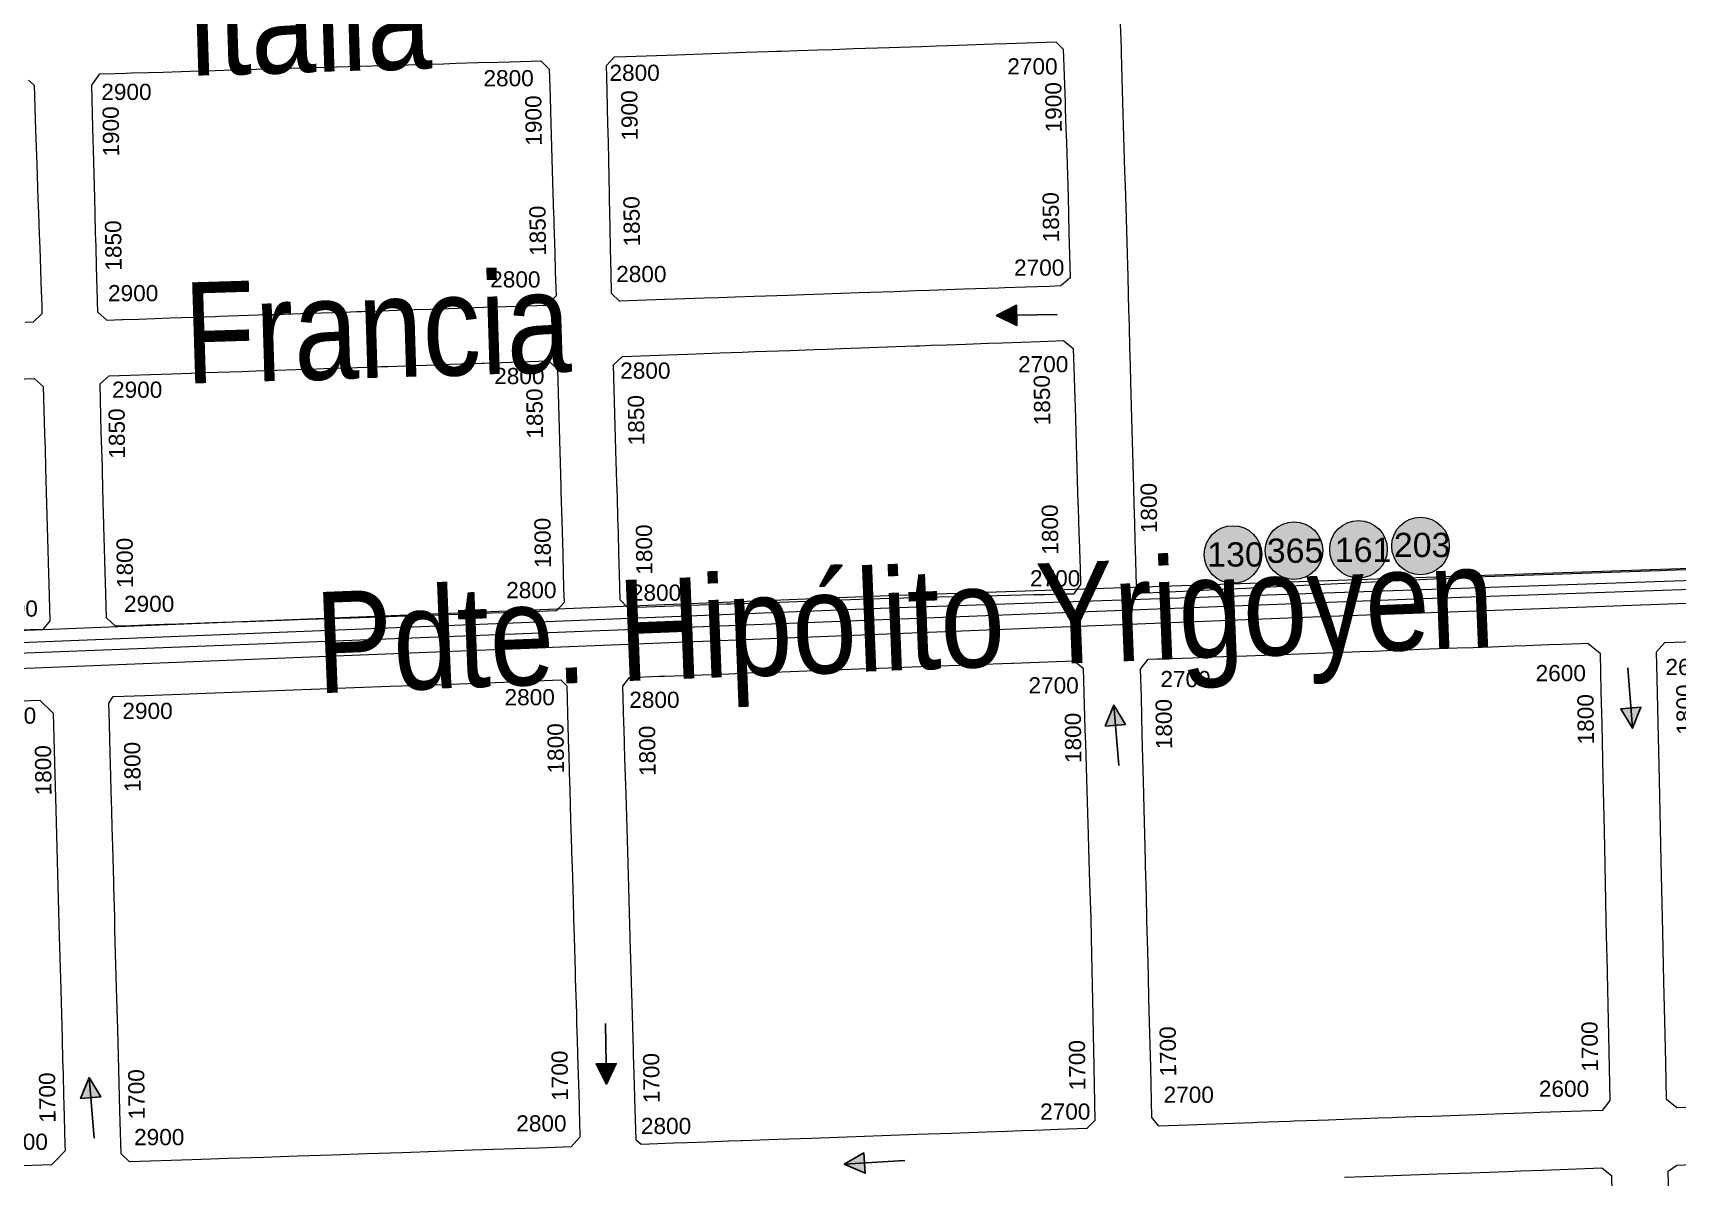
# Model space of a CAD drawing. Header units: millimetres. Extents: x 11558 to 23675, y 49449 to 61482.
# Drawn here: x 17866.2 to 18272.4, y 55278.3 to 55561.1 of the extents above; entities that cross this region are included whole.
import ezdxf

# ---------------------------------------------------------------- set-up
doc = ezdxf.new("R2010")
doc.units = ezdxf.units.MM
for name, color, linetype in [('0. plano base - nombres calles', 22, 'Continuous'), ('0. Plano Base - PLANO', 254, 'Continuous'), ('0. Plano base - sentido calles', 253, 'Continuous'), ('7. puesta en valor CC la lucila', 212, 'Continuous'), ('numeración', 7, 'Continuous')]:
    doc.layers.add(name, color=color, linetype=linetype)
for name, color, linetype, true_color in [('Linea 130 REGRESO', 7, 'Continuous', 0x7a5c00), ('Linea 161 ida', 7, 'Continuous', 0xd16b6b), ('Linea 19 Estación Carapachay', 7, 'Continuous', 0xa80000), ('Linea 203 IDA', 7, 'Continuous', 0xc2c200), ('Linea 365 IDA', 7, 'Continuous', 0xdb6e00)]:
    doc.layers.add(name, color=color, linetype=linetype, true_color=true_color)
doc.layers.get('7. puesta en valor CC la lucila').off()
doc.styles.get("Standard").update_dxf_attribs({"font": 'arial.ttf'})

# ---------------------------------------------------------------- blocks, each defined once
blk = doc.blocks.new('MANZANAS')
at = {"layer": '0. Plano Base - PLANO', "color": 0, "linetype": 'Continuous', "lineweight": 5}
for points in [[(5637862.73, 6178785.08), (5637816.35, 6178758.85), (5637814.92, 6178758.04), (5637812.54, 6178756.69), (5637775.13, 6178735.53), (5637766.14, 6178730.3), (5637738.43, 6178714.15), (5637728.32, 6178708.26), (5637726.2, 6178707.03), (5637722.38, 6178704.8), (5637722.06, 6178704.62), (5637714.33, 6178700.12), (5637704.68, 6178694.5), (5637703.98, 6178694.63), (5637703.87, 6178694.65), (5637703.81, 6178694.67), (5637701.75, 6178695.15), (5637697.42, 6178702.96), (5637696.36, 6178704.86), (5637694.23, 6178708.7), (5637692.03, 6178712.67), (5637690.03, 6178716.27), (5637685.82, 6178723.86), (5637681.71, 6178731.26), (5637678.81, 6178736.5), (5637677.43, 6178738.98), (5637675.37, 6178742.69), (5637673.18, 6178746.64), (5637670.77, 6178750.97), (5637669.44, 6178753.38), (5637668.82, 6178754.49), (5637664.74, 6178761.84), (5637660.56, 6178769.37), (5637656.35, 6178776.94), (5637653.74, 6178781.61), (5637652.05, 6178784.64), (5637647.87, 6178792.13), (5637643.72, 6178799.56), (5637639.42, 6178807.28), (5637637.63, 6178810.49), (5637635.86, 6178813.67), (5637635.47, 6178814.36), (5637631, 6178822.39)], [(5637890.88, 6178648.5), (5637879.73, 6178642.15), (5637876.54, 6178642.77), (5637872.14, 6178650.79), (5637867.18, 6178659.83), (5637862.55, 6178668.28), (5637856.66, 6178679.03), (5637848.21, 6178694.43), (5637844.34, 6178701.5), (5637838.59, 6178711.99), (5637833.49, 6178721.28), (5637828.27, 6178730.8), (5637826.5, 6178734.03), (5637823.32, 6178739.83), (5637824.12, 6178742.79), (5637838.98, 6178751.2)], [(5637934.11, 6178542.89), (5637930.74, 6178544.04), (5637926.78, 6178551.23), (5637923.4, 6178557.36), (5637921.62, 6178560.59), (5637917.58, 6178567.94), (5637913.51, 6178575.34), (5637909.9, 6178581.93), (5637909.27, 6178583.08), (5637906.44, 6178588.25), (5637905.98, 6178589.08), (5637905.1, 6178590.68), (5637903.45, 6178593.69), (5637900.96, 6178598.22), (5637896.86, 6178605.72), (5637895.12, 6178608.88), (5637892.59, 6178613.49), (5637891.02, 6178616.36), (5637887.42, 6178622.92), (5637886.69, 6178624.25), (5637885.05, 6178627.24), (5637886.26, 6178629.56), (5637893.17, 6178633.49)], [(5637401.25, 6178679.79), (5637403.06, 6178679.26), (5637408.49, 6178669.62), (5637412.64, 6178662.27), (5637415.44, 6178657.31), (5637416.9, 6178654.72), (5637418.6, 6178651.69), (5637421.14, 6178647.2), (5637422.84, 6178644.19), (5637425.41, 6178639.63), (5637426.98, 6178636.84), (5637428.97, 6178633.32), (5637429.9, 6178631.67), (5637430.8, 6178630.06), (5637429.88, 6178627.23), (5637428.12, 6178626.24)], [(5637814.78, 6178589.02), (5637823.24, 6178593.8), (5637834.75, 6178600.32), (5637841.99, 6178604.41), (5637849.83, 6178608.86), (5637852.74, 6178610.51), (5637857.33, 6178613.12), (5637857.49, 6178613.21), (5637870.12, 6178620.39), (5637873.15, 6178619.82), (5637878.81, 6178609.51)], [(5637426.7, 6178609.43), (5637436.5, 6178614.96), (5637439.42, 6178614.23), (5637445.11, 6178603.99), (5637446.9, 6178600.78), (5637449.27, 6178596.51), (5637453.51, 6178588.89), (5637457.69, 6178581.37), (5637461.93, 6178573.73), (5637463.12, 6178571.6), (5637467.58, 6178563.58), (5637466.97, 6178560.87), (5637461.64, 6178557.89)], [(5637462.31, 6178538.23), (5637474.4, 6178545.06), (5637474.76, 6178544.95), (5637478.44, 6178543.85), (5637478.8, 6178543.74), (5637486.2, 6178530.4), (5637490.34, 6178522.94), (5637494.97, 6178514.59), (5637499.58, 6178506.27), (5637505.56, 6178495.48), (5637511.99, 6178483.9), (5637516.34, 6178476.05), (5637517.89, 6178473.26), (5637520.37, 6178468.78), (5637522.11, 6178465.64), (5637522.19, 6178465.49), (5637524.55, 6178461.25), (5637527.18, 6178456.51), (5637528.88, 6178453.44), (5637530.58, 6178450.37), (5637531.28, 6178449.11), (5637530.22, 6178445.54), (5637529.92, 6178444.5), (5637523.67, 6178440.96)]]:
    blk.add_lwpolyline(points, dxfattribs=at)
for points in [[(5637563.78, 6178702.98), (5637555.99, 6178698.59), (5637553.39, 6178699.33), (5637550.92, 6178703.85), (5637549.47, 6178706.51), (5637548.08, 6178709.06), (5637545.64, 6178713.54), (5637543.84, 6178716.84), (5637542.15, 6178719.94), (5637541.52, 6178721.09), (5637539.64, 6178724.53), (5637535.46, 6178732.2), (5637533.27, 6178736.16), (5637531.45, 6178739.48), (5637531.22, 6178739.9), (5637527.61, 6178746.41), (5637526.31, 6178748.75), (5637526.33, 6178748.82), (5637527.1, 6178751.64), (5637529.57, 6178753.04), (5637540.43, 6178759.15), (5637547.98, 6178763.41), (5637555.31, 6178767.61), (5637560.18, 6178770.31), (5637561.92, 6178771.28), (5637562.61, 6178771.66), (5637563.06, 6178771.91), (5637566.58, 6178773.89), (5637570.81, 6178776.27), (5637573.97, 6178778.06), (5637578.61, 6178780.68), (5637586.23, 6178784.97), (5637593.21, 6178788.9), (5637596.41, 6178790.71), (5637601.17, 6178793.39), (5637608.64, 6178797.62), (5637611.53, 6178799.24), (5637622.1, 6178805.19), (5637624.56, 6178804.44), (5637629.95, 6178794.87), (5637630.95, 6178793.1), (5637631.83, 6178791.54), (5637634.26, 6178787.23), (5637635.91, 6178784.3), (5637638.56, 6178779.61), (5637642.48, 6178772.59), (5637646.68, 6178764.95), (5637652.14, 6178755.02), (5637651.59, 6178753.63), (5637651.01, 6178752.19), (5637648.55, 6178750.8), (5637643.48, 6178747.94), (5637638.95, 6178745.39), (5637637.68, 6178744.67), (5637630.14, 6178740.42), (5637622.66, 6178736.2), (5637619.71, 6178734.53), (5637615.13, 6178731.95), (5637607.57, 6178727.69), (5637599.9, 6178723.36), (5637595.74, 6178721.01), (5637592.29, 6178719.07), (5637585.01, 6178714.96), (5637580.9, 6178712.64), (5637577.43, 6178710.68), (5637574.3, 6178708.92), (5637570.15, 6178706.58), (5637570.06, 6178706.53)], [(5637449.06, 6178637.81), (5637445.88, 6178636.01), (5637442.86, 6178636.79), (5637441.56, 6178639.14), (5637441.38, 6178639.45), (5637437.43, 6178646.59), (5637435.01, 6178650.97), (5637433.4, 6178653.86), (5637431.04, 6178658.12), (5637429.24, 6178661.38), (5637424.86, 6178669.28), (5637420.81, 6178676.6), (5637415.69, 6178685.84), (5637416.18, 6178689.25), (5637419.57, 6178691.14), (5637421.78, 6178692.37), (5637423.03, 6178693.07), (5637426.64, 6178695.09), (5637429.88, 6178696.89), (5637437.65, 6178701.23), (5637441.09, 6178703.15), (5637444.79, 6178705.21), (5637452.49, 6178709.51), (5637459.85, 6178713.61), (5637467.32, 6178717.78), (5637474.97, 6178722.05), (5637479.74, 6178724.71), (5637482.76, 6178726.4), (5637486.17, 6178728.3), (5637490.33, 6178730.62), (5637493.13, 6178732.18), (5637497.94, 6178734.87), (5637502.16, 6178737.22), (5637504.76, 6178738.67), (5637511.35, 6178742.34), (5637514.18, 6178741.45), (5637517.51, 6178735.48), (5637519.21, 6178732.42), (5637523.55, 6178724.66), (5637527.78, 6178717.09), (5637531.73, 6178710.02), (5637532.14, 6178709.27), (5637532.89, 6178707.93), (5637536.27, 6178701.88), (5637538.61, 6178697.69), (5637541.48, 6178692.55), (5637540.67, 6178689.43), (5637531.73, 6178684.39), (5637527.03, 6178681.74), (5637515.54, 6178675.27), (5637512.03, 6178673.29), (5637504.79, 6178669.21), (5637500.73, 6178666.92), (5637499.67, 6178666.32), (5637496.91, 6178664.77), (5637489.55, 6178660.62), (5637482.16, 6178656.46), (5637481.07, 6178655.84), (5637478.4, 6178654.34), (5637474.21, 6178651.98), (5637472.01, 6178650.74), (5637469.99, 6178649.6), (5637469.16, 6178649.13), (5637466.94, 6178647.88), (5637459.45, 6178643.66), (5637452.73, 6178639.87), (5637449.35, 6178637.97)], [(5637598.64, 6178635.63), (5637592.79, 6178632.33), (5637590.23, 6178633.17), (5637587.13, 6178638.74), (5637584.65, 6178643.18), (5637582.17, 6178647.64), (5637580.35, 6178650.91), (5637577.9, 6178655.31), (5637576.11, 6178658.51), (5637572.26, 6178665.42), (5637561.95, 6178683.92), (5637562.98, 6178686.82), (5637572.76, 6178692.36), (5637576.94, 6178694.73), (5637583.99, 6178698.72), (5637588.68, 6178701.37), (5637591.42, 6178702.93), (5637599.08, 6178707.26), (5637604.21, 6178710.16), (5637606.86, 6178711.66), (5637610.03, 6178713.46), (5637614.25, 6178715.85), (5637621.76, 6178720.1), (5637625.91, 6178722.45), (5637626.87, 6178722.99), (5637629.35, 6178724.4), (5637632.74, 6178726.31), (5637636.77, 6178728.59), (5637641.74, 6178731.41), (5637644.62, 6178733.04), (5637652.8, 6178737.66), (5637657.88, 6178740.54), (5637660.86, 6178739.91), (5637664.35, 6178733.68), (5637665.72, 6178731.22), (5637666.84, 6178729.22), (5637669.26, 6178724.9), (5637671.03, 6178721.73), (5637675.33, 6178714.05), (5637676.85, 6178711.32), (5637679.49, 6178706.6), (5637680.04, 6178705.62), (5637680.32, 6178705.12), (5637680.46, 6178704.87), (5637681.34, 6178703.3), (5637683.46, 6178699.51), (5637683.72, 6178699.04), (5637685.15, 6178696.48), (5637687.48, 6178692.33), (5637689.17, 6178689.3), (5637689.37, 6178688.93), (5637689, 6178686.65), (5637688.91, 6178686.08), (5637688.65, 6178685.93), (5637686.17, 6178684.57), (5637682.62, 6178682.62), (5637681.53, 6178682.02), (5637680.34, 6178681.36), (5637675.04, 6178678.44), (5637675.01, 6178678.43), (5637667.24, 6178674.15), (5637663.08, 6178671.86), (5637659.83, 6178670.07), (5637656.75, 6178668.37), (5637652.11, 6178665.82), (5637644.58, 6178661.57), (5637636.81, 6178657.18), (5637633, 6178655.03), (5637629.29, 6178652.94), (5637621.76, 6178648.68), (5637620.72, 6178648.1), (5637614.99, 6178644.86), (5637613.9, 6178644.25), (5637606.43, 6178640.03)], [(5637774.47, 6178582.63), (5637768.23, 6178579.11), (5637765.77, 6178580.18), (5637759.8, 6178591), (5637757.06, 6178595.97), (5637753.05, 6178603.23), (5637751.51, 6178606.02), (5637748.9, 6178610.74), (5637745.86, 6178616.26), (5637742.23, 6178622.84), (5637741.66, 6178623.87), (5637737.75, 6178630.95), (5637737.23, 6178631.91), (5637733.41, 6178638.82), (5637728.94, 6178646.92), (5637725.49, 6178653.17), (5637724.33, 6178655.27), (5637720.02, 6178663.09), (5637715.53, 6178671.22), (5637712.21, 6178677.24), (5637712.75, 6178680.29), (5637714.61, 6178681.34), (5637715.49, 6178681.84), (5637722.23, 6178685.66), (5637726.48, 6178688.08), (5637733.85, 6178692.25), (5637741.45, 6178696.56), (5637748.9, 6178700.79), (5637756.62, 6178705.16), (5637758.27, 6178706.1), (5637761.31, 6178707.82), (5637764.03, 6178709.36), (5637768.54, 6178711.92), (5637771.24, 6178713.45), (5637779.2, 6178717.96), (5637782.64, 6178719.91), (5637786.58, 6178722.15), (5637791.36, 6178724.85), (5637794.02, 6178726.36), (5637797.28, 6178728.21), (5637798.92, 6178729.14), (5637801.79, 6178730.77), (5637805.8, 6178733.04), (5637807.27, 6178733.87), (5637811.13, 6178733.11), (5637813.36, 6178729.01), (5637815.6, 6178724.91), (5637815.66, 6178724.8), (5637819.57, 6178717.67), (5637825.87, 6178706.16), (5637832.21, 6178694.58), (5637836.26, 6178687.17), (5637840.55, 6178679.35), (5637842.88, 6178675.09), (5637844.64, 6178671.88), (5637848.77, 6178664.33), (5637849.11, 6178663.7), (5637852.9, 6178656.78), (5637858.36, 6178646.82), (5637864.23, 6178636.1), (5637863.68, 6178633.07), (5637850.29, 6178625.5), (5637848.87, 6178624.69), (5637842.45, 6178621.07), (5637834.8, 6178616.74), (5637827.05, 6178612.36), (5637823.32, 6178610.25), (5637819.54, 6178608.11), (5637818.5, 6178607.52), (5637815.38, 6178605.76), (5637812.03, 6178603.87), (5637809.72, 6178602.56), (5637804.73, 6178599.74), (5637800.02, 6178597.08), (5637797.29, 6178595.54), (5637796.44, 6178595.05), (5637789.39, 6178591.07), (5637788.56, 6178590.6), (5637782.22, 6178587.01), (5637780.42, 6178586)], [(5637485.86, 6178571.73), (5637482.53, 6178569.86), (5637479.62, 6178570.69), (5637475.29, 6178578.49), (5637474.16, 6178580.53), (5637471.23, 6178585.82), (5637470.02, 6178587.99), (5637467.01, 6178593.41), (5637465.73, 6178595.72), (5637462.11, 6178602.24), (5637461.53, 6178603.3), (5637457.29, 6178610.92), (5637451.52, 6178621.33), (5637452.64, 6178624.07), (5637466.06, 6178631.63), (5637470.25, 6178634), (5637473.44, 6178635.8), (5637481.21, 6178640.18), (5637484.3, 6178641.92), (5637487.64, 6178643.81), (5637488.72, 6178644.41), (5637492.86, 6178646.75), (5637495.88, 6178648.45), (5637498.92, 6178650.17), (5637503.68, 6178652.85), (5637508.41, 6178655.52), (5637511.26, 6178657.13), (5637512.68, 6178657.92), (5637518.3, 6178661.09), (5637518.78, 6178661.36), (5637523.07, 6178663.79), (5637526.07, 6178665.48), (5637532.89, 6178669.32), (5637533.35, 6178669.58), (5637541.05, 6178673.93), (5637547.23, 6178677.41), (5637550.18, 6178676.61), (5637555.88, 6178666.35), (5637560.11, 6178658.73), (5637561.42, 6178656.37), (5637564.27, 6178651.25), (5637564.89, 6178650.12), (5637568.41, 6178643.8), (5637572.31, 6178636.77), (5637572.54, 6178636.36), (5637576.46, 6178629.31), (5637578.2, 6178626.18), (5637577.52, 6178623.48), (5637570.05, 6178619.26), (5637568.67, 6178618.49), (5637563.57, 6178615.61), (5637556.35, 6178611.53), (5637552.01, 6178609.08), (5637548.75, 6178607.24), (5637541.26, 6178603.01), (5637533.21, 6178598.47), (5637526.24, 6178594.53), (5637521.77, 6178592.01), (5637518.28, 6178590.04), (5637510.99, 6178585.92), (5637510, 6178585.36), (5637503.47, 6178581.68), (5637496.12, 6178577.52), (5637493.09, 6178575.82), (5637489.09, 6178573.56), (5637486.09, 6178571.87)], [(5637660.45, 6178518.16), (5637656.86, 6178516.13), (5637655.23, 6178516.51), (5637651.51, 6178523.19), (5637647.26, 6178530.82), (5637644.98, 6178534.92), (5637644.39, 6178535.97), (5637643.03, 6178538.41), (5637638.82, 6178545.96), (5637636.32, 6178550.45), (5637634.74, 6178553.29), (5637632.24, 6178557.77), (5637631.02, 6178559.97), (5637630.81, 6178560.34), (5637626.35, 6178568.35), (5637621.86, 6178576.41), (5637617.76, 6178583.77), (5637613.65, 6178591.14), (5637609.34, 6178598.88), (5637605.73, 6178605.35), (5637605.08, 6178606.52), (5637600.62, 6178614.52), (5637601.1, 6178617.24), (5637607.47, 6178620.85), (5637608.62, 6178621.51), (5637614.75, 6178624.99), (5637622.44, 6178629.35), (5637626.62, 6178631.73), (5637630.08, 6178633.69), (5637637.45, 6178637.88), (5637641.02, 6178639.9), (5637644.89, 6178642.1), (5637652.31, 6178646.32), (5637656.74, 6178648.83), (5637659.95, 6178650.65), (5637667.47, 6178654.92), (5637671.97, 6178657.48), (5637675.07, 6178659.24), (5637683.35, 6178663.94), (5637683.59, 6178664.08), (5637690.98, 6178668.27), (5637696.69, 6178671.51), (5637699.45, 6178670.91), (5637706.86, 6178657.7), (5637708.6, 6178654.58), (5637712.83, 6178647), (5637716.94, 6178639.64), (5637719.53, 6178635.02), (5637721.21, 6178632.01), (5637725.38, 6178624.55), (5637729.7, 6178616.81), (5637733.91, 6178609.1), (5637741.22, 6178595.72), (5637743.49, 6178591.57), (5637745.21, 6178588.41), (5637753.62, 6178573.03), (5637752.76, 6178570.36), (5637746.53, 6178566.83), (5637743.39, 6178565.06), (5637741.42, 6178563.94), (5637738.94, 6178562.54), (5637735.53, 6178560.61), (5637731.18, 6178558.16), (5637723.61, 6178553.87), (5637716.24, 6178549.71), (5637708.7, 6178545.44), (5637701.14, 6178541.17), (5637693.57, 6178536.89), (5637686.27, 6178532.76), (5637678.62, 6178528.43), (5637678.43, 6178528.33), (5637675.68, 6178526.77), (5637671, 6178524.12), (5637666.71, 6178521.7), (5637663.82, 6178520.07)], [(5637560.1, 6178461.57), (5637546.65, 6178453.99), (5637543.92, 6178454.8), (5637538.73, 6178464.15), (5637533.77, 6178473.09), (5637528.97, 6178481.75), (5637524.04, 6178490.64), (5637519.88, 6178498.12), (5637516.94, 6178503.43), (5637515.49, 6178506.05), (5637511.94, 6178512.45), (5637511.28, 6178513.63), (5637507.02, 6178521.3), (5637504.74, 6178525.41), (5637502.75, 6178529), (5637500.38, 6178533.27), (5637498.6, 6178536.48), (5637495.85, 6178541.44), (5637494.26, 6178544.3), (5637492.22, 6178547.98), (5637489.84, 6178552.27), (5637490.05, 6178554.18), (5637496.86, 6178558.05), (5637504.54, 6178562.41), (5637511.9, 6178566.59), (5637519.48, 6178570.89), (5637526.95, 6178575.14), (5637534.51, 6178579.43), (5637541.95, 6178583.65), (5637549.6, 6178588), (5637557.02, 6178592.2), (5637562.84, 6178595.51), (5637564.51, 6178596.46), (5637572.18, 6178600.82), (5637586.28, 6178608.82), (5637588.28, 6178608.22), (5637593.19, 6178599.41), (5637595.99, 6178594.39), (5637596.43, 6178593.59), (5637598.76, 6178589.41), (5637600.75, 6178585.85), (5637604.39, 6178579.3), (5637607.91, 6178573), (5637608.35, 6178572.2), (5637610.05, 6178569.16), (5637614.1, 6178561.88), (5637616.34, 6178557.87), (5637618.52, 6178553.95), (5637622.63, 6178546.56), (5637623.51, 6178545), (5637627.73, 6178537.43), (5637628.97, 6178535.19), (5637630.8, 6178531.91), (5637632.73, 6178528.45), (5637637.39, 6178520.09), (5637638.82, 6178517.51), (5637639.54, 6178516.23), (5637640.57, 6178514.37), (5637642.58, 6178510.77), (5637641.78, 6178507.61), (5637634.89, 6178503.71), (5637631.89, 6178502.01), (5637620.52, 6178495.6), (5637612.96, 6178491.34), (5637605.36, 6178487.06), (5637597.88, 6178482.85), (5637590.28, 6178478.57), (5637582.83, 6178474.37), (5637575.51, 6178470.25), (5637567.87, 6178465.94), (5637564.11, 6178463.82)]]:
    blk.add_lwpolyline(points, close=True, dxfattribs=at)
blk = doc.blocks.new('365')
at = {"layer": 'Linea 365 IDA', "lineweight": 211, "true_color": 0xededed}
h = blk.add_hatch(color=7, dxfattribs=at)
h.dxf.hatch_style = 1
edge = h.paths.add_edge_path()
edge.add_arc((0, 0), 7.11, 0, 360)
at = {"layer": 'Linea 365 IDA', "lineweight": 9}
blk.add_circle((0, 0), 7.11, dxfattribs=at)
at = {"layer": 'Linea 365 IDA', "lineweight": 15, "insert": (-6.72, 2.99), "char_height": 6, "attachment_point": 1}
blk.add_mtext_dynamic_manual_height_columns('365', width=9.9737, gutter_width=12.5, heights=[0], dxfattribs=at)
blk = doc.blocks.new('130 vuelta')
at = {"layer": 'Linea 130 REGRESO', "lineweight": 211, "true_color": 0xededed}
h = blk.add_hatch(color=7, dxfattribs=at)
h.dxf.hatch_style = 1
edge = h.paths.add_edge_path()
edge.add_arc((0, 0), 7.11, 0, 360)
at = {"layer": 'Linea 130 REGRESO', "lineweight": 9}
blk.add_circle((0, 0), 7.11, dxfattribs=at)
at = {"layer": 'Linea 130 REGRESO', "lineweight": 211, "insert": (-6.36, 3.02), "char_height": 6, "attachment_point": 1}
blk.add_mtext_dynamic_manual_height_columns('130', width=7.0238, gutter_width=12.5, heights=[0], dxfattribs=at)
blk = doc.blocks.new('161 ida')
at = {"layer": 'Linea 161 ida', "lineweight": 211, "true_color": 0xededed}
h = blk.add_hatch(color=7, dxfattribs=at)
h.dxf.hatch_style = 1
edge = h.paths.add_edge_path()
edge.add_arc((0, 0), 7.11, 0, 360)
at = {"layer": 'Linea 161 ida', "lineweight": 9}
blk.add_circle((0, 0), 7.11, dxfattribs=at)
at = {"layer": 'Linea 161 ida', "lineweight": 15, "insert": (-5.85, 2.85), "char_height": 6, "attachment_point": 1}
blk.add_mtext_dynamic_manual_height_columns('161', width=16.4579, gutter_width=12.5, heights=[0], dxfattribs=at)
blk = doc.blocks.new('203 ida')
at = {"layer": 'Linea 203 IDA', "lineweight": 211, "true_color": 0xededed}
h = blk.add_hatch(color=7, dxfattribs=at)
h.dxf.hatch_style = 1
edge = h.paths.add_edge_path()
edge.add_arc((0, 0), 7.11, 0, 360)
at = {"layer": 'Linea 203 IDA', "lineweight": 9}
blk.add_circle((0, 0), 7.11, dxfattribs=at)
at = {"layer": 'Linea 203 IDA', "lineweight": 15, "insert": (-6.59, 3.28), "char_height": 6, "attachment_point": 1}
blk.add_mtext_dynamic_manual_height_columns('203', width=16.4579, gutter_width=12.5, heights=[0], dxfattribs=at)

msp = doc.modelspace()

# ---------------------------------------------------------------- hatches: boundary and pattern name
at = {"layer": '0. Plano base - sentido calles', "linetype": 'Continuous', "lineweight": 25, "ltscale": 2, "true_color": 0x1a1a1a}
h = msp.add_hatch(color=250, dxfattribs=at)
h.dxf.hatch_style = 1
h.paths.add_polyline_path([(18104.25, 55491.19), (18109.29, 55488.77), (18109.25, 55491.27)])
h.paths.add_polyline_path([(18104.25, 55491.19), (18109.25, 55491.27), (18109.2, 55493.77)])
h = msp.add_hatch(color=250, dxfattribs=at)
h.dxf.hatch_style = 1
h.paths.add_polyline_path([(18133.2, 55394.93), (18131.12, 55389.74), (18133.61, 55389.94)])
h.paths.add_polyline_path([(18133.2, 55394.93), (18133.61, 55389.94), (18136.1, 55390.15)])
h = msp.add_hatch(color=250, dxfattribs=at)
h.dxf.hatch_style = 1
h.paths.add_polyline_path([(18261.34, 55389.22), (18263.46, 55394.39), (18260.96, 55394.2)])
h.paths.add_polyline_path([(18261.34, 55389.22), (18260.96, 55394.2), (18258.47, 55394.01)])
h = msp.add_hatch(color=250, dxfattribs=at)
h.dxf.hatch_style = 1
h.paths.add_polyline_path([(18007.88, 55301.28), (18010.3, 55306.32), (18007.8, 55306.28)])
h.paths.add_polyline_path([(18007.88, 55301.28), (18007.8, 55306.28), (18005.31, 55306.24)])
h = msp.add_hatch(color=250, dxfattribs=at)
h.dxf.hatch_style = 1
h.paths.add_polyline_path([(17880.04, 55302.86), (17877.96, 55297.67), (17880.45, 55297.88)])
h.paths.add_polyline_path([(17880.04, 55302.86), (17880.45, 55297.88), (17882.94, 55298.08)])
h = msp.add_hatch(color=250, dxfattribs=at)
h.dxf.hatch_style = 1
h.paths.add_polyline_path([(18066.61, 55281.44), (18071.75, 55279.25), (18071.6, 55281.74)])
h.paths.add_polyline_path([(18066.61, 55281.44), (18071.6, 55281.74), (18071.45, 55284.24)])

# ---------------------------------------------------------------- linework, layer by layer
at = {"layer": '0. Plano base - sentido calles', "color": 250, "linetype": 'Continuous', "lineweight": 25, "ltscale": 2, "true_color": 0x1a1a1a}
for points in [[(18119.24, 55491.44), (18104.25, 55491.19), (18109.2, 55493.77), (18109.29, 55488.77), (18104.25, 55491.19)], [(18260.21, 55404.17), (18261.34, 55389.22), (18258.47, 55394.01), (18263.46, 55394.39), (18261.34, 55389.22)], [(18134.43, 55379.98), (18133.2, 55394.93), (18136.1, 55390.15), (18131.12, 55389.74), (18133.2, 55394.93)], [(18007.65, 55316.28), (18007.88, 55301.28), (18005.31, 55306.24), (18010.3, 55306.32), (18007.88, 55301.28)], [(17881.27, 55287.91), (17880.04, 55302.86), (17882.94, 55298.08), (17877.96, 55297.67), (17880.04, 55302.86)], [(18081.58, 55282.35), (18066.61, 55281.44), (18071.45, 55284.24), (18071.75, 55279.25), (18066.61, 55281.44)]]:
    msp.add_lwpolyline(points, dxfattribs=at)
at = {"layer": 'Linea 130 REGRESO', "lineweight": 15}
msp.add_lwpolyline([(18621.89, 55435.53), (18209.58, 55421.21), (17646.36, 55399.29), (17623.17, 55398.27), (17081.91, 55380.14), (16996.68, 55514.27), (16946.49, 55591.19), (16897.41, 55666.29), (16873.68, 55723.38), (16834.77, 55820.04), (16772.42, 55963.61), (16766.11, 56071.52)], dxfattribs=at)
at = {"layer": 'Linea 161 ida', "lineweight": 15}
msp.add_lwpolyline([(16504.39, 55350.09), (16762.29, 55364.74), (17062.45, 55378.79), (17084.77, 55376.27), (17515.13, 55391.58), (17623.42, 55395.64), (17645.71, 55395.3), (18184.43, 55416.85), (18538.83, 55429.74), (18802.47, 55440.6), (19084.4, 55452.47), (19289.36, 55464.37), (19421.19, 55470.36), (19715.9, 55482.59), (20019.37, 55493.89), (20327.97, 55507.15)], dxfattribs=at)
at = {"layer": 'Linea 203 IDA', "lineweight": 15}
msp.add_lwpolyline([(19744.21, 55492.06), (19622.86, 55486.57), (19346.46, 55475.21), (19130.28, 55462.73), (19009.8, 55456.7), (18739.59, 55445.01), (18377.02, 55432.17), (18077.56, 55421.91), (17805.12, 55411.01), (17559.76, 55403.32), (17500.02, 55400.09)], dxfattribs=at)
at = {"layer": 'Linea 365 IDA', "lineweight": 15}
msp.add_lwpolyline([(19748.03, 55489.23), (19622.99, 55483.57), (19346.61, 55472.21), (19130.44, 55459.73), (19009.94, 55453.7), (18739.71, 55442.02), (18377.12, 55429.18), (18077.67, 55418.91), (17805.23, 55408.01), (17559.89, 55400.32), (17500.18, 55397.1)], dxfattribs=at)

# ---------------------------------------------------------------- block references
at = {"layer": '0. Plano Base - PLANO', "color": 28, "lineweight": 5, "true_color": 0x0d0d0d, "rotation": 332.5463477508169}
msp.add_blockref('MANZANAS', (-7833237.48, -2828296.13), dxfattribs=at)
at = {"layer": '7. puesta en valor CC la lucila', "color": 250, "lineweight": 30, "rotation": 332.5463477508169}
msp.add_blockref('MANZANAS', (-7833237.48, -2828296.13), dxfattribs=at)
at = {"layer": 'Linea 130 REGRESO', "lineweight": 15}
msp.add_blockref('130 vuelta', (18162.66, 55432.16), dxfattribs=at)
at = {"layer": 'Linea 161 ida', "lineweight": 15}
msp.add_blockref('161 ida', (18193.67, 55433.45), dxfattribs=at)
at = {"layer": 'Linea 19 Estación Carapachay', "color": 188, "lineweight": 15, "true_color": 0x0a090b}
msp.add_blockref('365', (18177.74, 55433.11), dxfattribs=at)
at = {"layer": 'Linea 203 IDA', "lineweight": 15}
msp.add_blockref('203 ida', (18209, 55434.24), dxfattribs=at)

# ---------------------------------------------------------------- texts
at = {"layer": '0. plano base - nombres calles', "color": 250, "lineweight": 15, "true_color": 0x1a1a1a, "char_height": 25, "attachment_point": 1}
for s, insert, rotation in [('{\\fArial Narrow|b0|i0|c0|p34;Italia}', (17903.63, 55575.42), 1.778), ('{\\fArial Narrow|b0|i0|c0|p34;Francia}', (17903.15, 55499.35), 1.778), ('{\\fArial Narrow|b0|i0|c0|p34;Pdte. Hipólito Yrigoyen}', (17935.5, 55422.81), 2.2794)]:
    msp.add_mtext_dynamic_manual_height_columns(s, width=329.255, gutter_width=12.5, heights=[0], dxfattribs=dict(at, insert=insert, rotation=rotation))
at = {"layer": 'numeración', "color": 251, "true_color": 0x606162, "char_height": 4, "attachment_point": 1}
for s, insert in [('2800', (18008.61, 55553.22)), ('2700', (18106.91, 55554.81)), ('2800', (17977.48, 55551.88)), ('2900', (17883.06, 55548.5)), ('2700', (18108.57, 55505.07)), ('2800', (17979.14, 55502.15)), ('2800', (18010.27, 55503.48)), ('2900', (17884.72, 55498.76)), ('2700', (18109.56, 55481.2)), ('2800', (17980.13, 55478.27)), ('2800', (18011.26, 55479.61)), ('2900', (17885.71, 55474.89)), ('2700', (18112.52, 55428.28)), ('2800', (17983.09, 55425.36)), ('2800', (18013.9, 55424.72)), ('2900', (17854.95, 55420.8)), ('2900', (17888.67, 55421.97)), ('2700', (18144.73, 55403.37)), ('2600', (18237.44, 55404.85)), ('2600', (18269.5, 55406.37)), ('2800', (17982.69, 55398.89)), ('2700', (18112.13, 55401.82)), ('2900', (17888.27, 55395.51)), ('2800', (18013.5, 55398.25)), ('2900', (17854.55, 55394.34)), ('2600', (18238.23, 55302.12)), ('2700', (18145.52, 55300.65)), ('2800', (17985.58, 55293.56)), ('2700', (18115.01, 55296.48)), ('2900', (17891.16, 55290.17)), ('2800', (18016.38, 55292.92)), ('2900', (17857.44, 55289.01))]:
    msp.add_mtext_dynamic_manual_height_columns(s, width=16.0314, gutter_width=12.5, heights=[0], dxfattribs=dict(at, insert=insert))
at = {"layer": 'numeración', "color": 251, "true_color": 0x606162, "char_height": 4, "attachment_point": 1, "rotation": 90.6203}
for s, insert in [('1900', (17987.91, 55533.18)), ('1900', (18011.62, 55534.43)), ('1900', (18116.39, 55536.46)), ('1900', (17883.49, 55530.48)), ('1850', (18115.73, 55509.27)), ('1850', (17988.94, 55505.94)), ('1850', (18012.16, 55508.26)), ('1850', (17884.09, 55502.29)), ('1850', (18113.54, 55464.06)), ('1850', (17988.19, 55460.76)), ('1850', (17884.95, 55455.82)), ('1850', (18013.26, 55459.11)), ('1800', (18139.94, 55437.4)), ('1800', (18115.52, 55432.08)), ('1800', (17990.17, 55428.79)), ('1800', (17886.93, 55423.84)), ('1800', (18015.24, 55427.14)), ('1800', (18272.29, 55387.6)), ('1800', (18143.65, 55384)), ('1800', (18247.86, 55385.2)), ('1800', (18121.22, 55380.59)), ('1800', (17993.39, 55378)), ('1800', (18016.02, 55377.4)), ('1800', (17866.77, 55372.59)), ('1800', (17888.8, 55373.4)), ('1700', (18144.65, 55303.1)), ('1700', (18248.86, 55304.3)), ('1700', (18122.22, 55299.7)), ('1700', (17994.39, 55297.1)), ('1700', (18017.02, 55296.5)), ('1700', (17867.77, 55291.7)), ('1700', (17889.8, 55292.5))]:
    msp.add_mtext_dynamic_manual_height_columns(s, width=16.0314, gutter_width=12.5, heights=[0], dxfattribs=dict(at, insert=insert))

doc.saveas('drawing.dxf')
